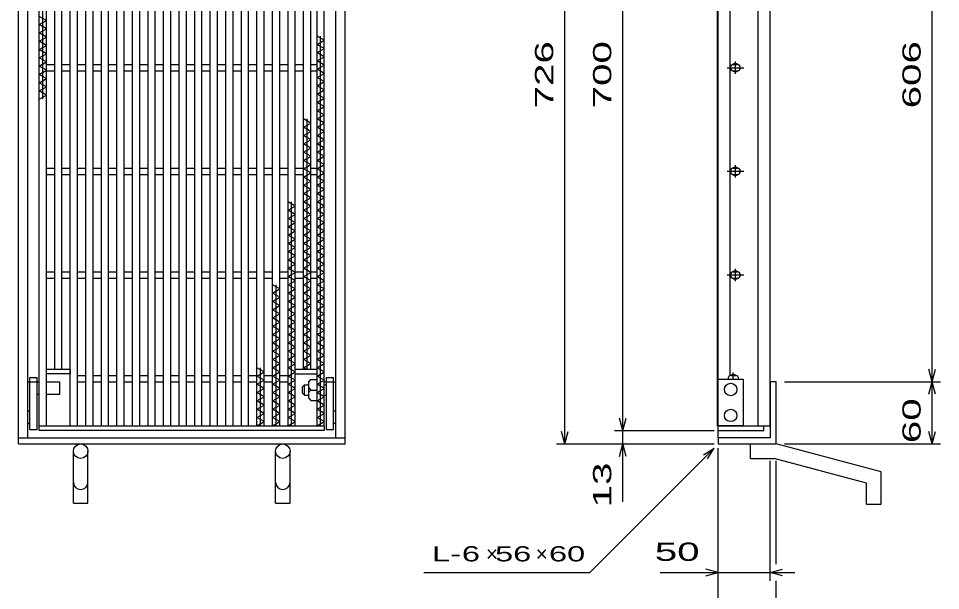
# Model space of a CAD drawing. Units: millimetres, scale not verified. Extents: x -1456 to 1389, y -1026 to 839.
# Drawn here: x -838 to 51, y -386 to 166 of the extents above; entities that cross this region are included whole.
import ezdxf
from ezdxf.enums import TextEntityAlignment as Align

# ---------------------------------------------------------------- set-up
doc = ezdxf.new("R2010")
doc.units = ezdxf.units.MM
doc.header["$LTSCALE"] = 8
for name, color, linetype, lineweight in [('16', 3, 'Continuous', 25), ('19', 6, 'Continuous', 25), ('22', 4, 'Continuous', 25)]:
    doc.layers.add(name, color=color, linetype=linetype, lineweight=lineweight)
doc.styles.add('ベクトル', font='')
doc.styles.get('ベクトル').set_extended_font_data('ベクトル')

msp = doc.modelspace()

# ---------------------------------------------------------------- linework, layer by layer
at = {"layer": '16'}
for p, q in [((-818, -227), (-818, 464)), ((-814.5, 88), (-814.5, 464)), ((-811, -227), (-811, 464)), ((-803, -172.5), (-803, 464)), ((-796, -172.5), (-796, 464)), ((-788, -227), (-788, 464)), ((-781, -227), (-781, 464)), ((-773, -227), (-773, 464)), ((-766, -227), (-766, 464)), ((-758, -227), (-758, 464)), ((-751, -227), (-751, 464)), ((-743, -227), (-743, 464)), ((-736, -227), (-736, 464)), ((-728, -227), (-728, 464)), ((-721, -227), (-721, 464)), ((-713, -227), (-713, 464)), ((-706, -227), (-706, 464)), ((-698, -227), (-698, 464)), ((-691, -227), (-691, 464)), ((-683, -227), (-683, 464)), ((-676, -227), (-676, 464)), ((-668, -227), (-668, 464)), ((-661, -227), (-661, 464)), ((-653, -227), (-653, 464)), ((-646, -227), (-646, 464)), ((-638, -227), (-638, 464)), ((-631, -227), (-631, 464)), ((-623, -227), (-623, 464)), ((-616, -227), (-616, 464)), ((-608, -227), (-608, 464)), ((-601, -227), (-601, 464)), ((-593, -227), (-593, 464)), ((-586, -227), (-586, 464)), ((-578, -227), (-578, 464)), ((-571, -227), (-571, 464)), ((-563, -172.5), (-563, 464)), ((-556, -172.5), (-556, 464)), ((-550, -227), (-550, 464)), ((-543, -227), (-543, 464)), ((-163.7, -227), (-163.7, 464)), ((-163, -227), (-163, 464)), ((-151.5, -178.67), (-151.5, 464)), ((-124.5, -227), (-124.5, 464)), ((-113, -227), (-113, 464)), ((-811, 164), (-818, 168)), ((-818, 160), (-811, 164)), ((-811, 156), (-818, 160)), ((-818, 152), (-811, 156)), ((-811, 148), (-818, 152)), ((-818, 144), (-811, 148)), ((-811, 140), (-818, 144)), ((-543, 145), (-550, 149)), ((-550, 141), (-543, 145)), ((-546.5, -227), (-546.5, 149)), ((-818, 136), (-811, 140)), ((-811, 132), (-818, 136)), ((-543, 137), (-550, 141)), ((-550, 133), (-543, 137)), ((-818, 128), (-811, 132)), ((-811, 124), (-818, 128)), ((-543, 129), (-550, 133)), ((-550, 125), (-543, 129)), ((-543, 121), (-550, 125)), ((-818, 120), (-811, 124)), ((-811, 116), (-818, 120)), ((-818, 112), (-811, 116)), ((-811, 121.5), (-803, 121.5)), ((-796, 121.5), (-788, 121.5)), ((-781, 121.5), (-773, 121.5)), ((-766, 121.5), (-758, 121.5)), ((-751, 121.5), (-743, 121.5)), ((-736, 121.5), (-728, 121.5)), ((-721, 121.5), (-713, 121.5)), ((-706, 121.5), (-698, 121.5)), ((-691, 121.5), (-683, 121.5)), ((-676, 121.5), (-668, 121.5)), ((-661, 121.5), (-653, 121.5)), ((-646, 121.5), (-638, 121.5)), ((-631, 121.5), (-623, 121.5)), ((-616, 121.5), (-608, 121.5)), ((-601, 121.5), (-593, 121.5)), ((-586, 121.5), (-578, 121.5)), ((-571, 121.5), (-563, 121.5)), ((-556, 121.5), (-550, 121.5)), ((-550, 117), (-543, 121)), ((-543, 113), (-550, 117)), ((-154.5, 118.5), (-138.5, 118.5)), ((-148.5, 121.5), (-144.5, 121.5)), ((-146.5, 112.5), (-146.5, 124.5)), ((-811, 108), (-818, 112)), ((-818, 104), (-811, 108)), ((-811, 115.5), (-803, 115.5)), ((-796, 115.5), (-788, 115.5)), ((-781, 115.5), (-773, 115.5)), ((-766, 115.5), (-758, 115.5)), ((-751, 115.5), (-743, 115.5)), ((-736, 115.5), (-728, 115.5)), ((-721, 115.5), (-713, 115.5)), ((-706, 115.5), (-698, 115.5)), ((-691, 115.5), (-683, 115.5)), ((-676, 115.5), (-668, 115.5)), ((-661, 115.5), (-653, 115.5)), ((-646, 115.5), (-638, 115.5)), ((-631, 115.5), (-623, 115.5)), ((-616, 115.5), (-608, 115.5)), ((-601, 115.5), (-593, 115.5)), ((-586, 115.5), (-578, 115.5)), ((-571, 115.5), (-563, 115.5)), ((-556, 115.5), (-550, 115.5)), ((-550, 109), (-543, 113)), ((-543, 105), (-550, 109)), ((-148.5, 115.5), (-144.5, 115.5)), ((-811, 100), (-818, 104)), ((-818, 96), (-811, 100)), ((-550, 101), (-543, 105)), ((-543, 97), (-550, 101)), ((-811, 92), (-818, 96)), ((-818, 88), (-811, 92)), ((-550, 93), (-543, 97)), ((-543, 89), (-550, 93)), ((-550, 85), (-543, 89)), ((-543, 81), (-550, 85)), ((-550, 77), (-543, 81)), ((-543, 73), (-550, 77)), ((-550, 69), (-543, 73)), ((-556, 65), (-563, 69)), ((-563, 61), (-556, 65)), ((-559.5, -172.5), (-559.5, 69)), ((-543, 65), (-550, 69)), ((-550, 61), (-543, 65)), ((-556, 57), (-563, 61)), ((-563, 53), (-556, 57)), ((-543, 57), (-550, 61)), ((-550, 53), (-543, 57)), ((-556, 49), (-563, 53)), ((-563, 45), (-556, 49)), ((-556, 41), (-563, 45)), ((-543, 49), (-550, 53)), ((-550, 45), (-543, 49)), ((-543, 41), (-550, 45)), ((-563, 37), (-556, 41)), ((-556, 33), (-563, 37)), ((-550, 37), (-543, 41)), ((-543, 33), (-550, 37)), ((-563, 29), (-556, 33)), ((-556, 25), (-563, 29)), ((-550, 29), (-543, 33)), ((-543, 25), (-550, 29)), ((-811, 21.5), (-803, 21.5)), ((-796, 21.5), (-788, 21.5)), ((-781, 21.5), (-773, 21.5)), ((-766, 21.5), (-758, 21.5)), ((-751, 21.5), (-743, 21.5)), ((-736, 21.5), (-728, 21.5)), ((-721, 21.5), (-713, 21.5)), ((-706, 21.5), (-698, 21.5)), ((-691, 21.5), (-683, 21.5)), ((-676, 21.5), (-668, 21.5)), ((-661, 21.5), (-653, 21.5)), ((-646, 21.5), (-638, 21.5)), ((-631, 21.5), (-623, 21.5)), ((-616, 21.5), (-608, 21.5)), ((-601, 21.5), (-593, 21.5)), ((-586, 21.5), (-578, 21.5)), ((-571, 21.5), (-563, 21.5)), ((-563, 21), (-556, 25)), ((-556, 17), (-563, 21)), ((-556, 21.5), (-550, 21.5)), ((-550, 21), (-543, 25)), ((-543, 17), (-550, 21)), ((-154.5, 18.5), (-138.5, 18.5)), ((-148.5, 21.5), (-144.5, 21.5)), ((-146.5, 12.5), (-146.5, 24.5)), ((-811, 15.5), (-803, 15.5)), ((-796, 15.5), (-788, 15.5)), ((-781, 15.5), (-773, 15.5)), ((-766, 15.5), (-758, 15.5)), ((-751, 15.5), (-743, 15.5)), ((-736, 15.5), (-728, 15.5)), ((-721, 15.5), (-713, 15.5)), ((-706, 15.5), (-698, 15.5)), ((-691, 15.5), (-683, 15.5)), ((-676, 15.5), (-668, 15.5)), ((-661, 15.5), (-653, 15.5)), ((-646, 15.5), (-638, 15.5)), ((-631, 15.5), (-623, 15.5)), ((-616, 15.5), (-608, 15.5)), ((-601, 15.5), (-593, 15.5)), ((-586, 15.5), (-578, 15.5)), ((-571, 15.5), (-563, 15.5)), ((-563, 13), (-556, 17)), ((-556, 9), (-563, 13)), ((-563, 5), (-556, 9)), ((-556, 15.5), (-550, 15.5)), ((-550, 13), (-543, 17)), ((-543, 9), (-550, 13)), ((-550, 5), (-543, 9)), ((-148.5, 15.5), (-144.5, 15.5)), ((-556, 1), (-563, 5)), ((-563, -3), (-556, 1)), ((-543, 1), (-550, 5)), ((-550, -3), (-543, 1)), ((-556, -7), (-563, -3)), ((-563, -11), (-556, -7)), ((-543, -7), (-550, -3)), ((-550, -11), (-543, -7)), ((-571, -15), (-578, -11)), ((-578, -19), (-571, -15)), ((-574.5, -227), (-574.5, -11)), ((-556, -15), (-563, -11)), ((-563, -19), (-556, -15)), ((-543, -15), (-550, -11)), ((-550, -19), (-543, -15)), ((-571, -23), (-578, -19)), ((-578, -27), (-571, -23)), ((-556, -23), (-563, -19)), ((-563, -27), (-556, -23)), ((-543, -23), (-550, -19)), ((-550, -27), (-543, -23)), ((-571, -31), (-578, -27)), ((-578, -35), (-571, -31)), ((-571, -39), (-578, -35)), ((-556, -31), (-563, -27)), ((-563, -35), (-556, -31)), ((-556, -39), (-563, -35)), ((-543, -31), (-550, -27)), ((-550, -35), (-543, -31)), ((-543, -39), (-550, -35)), ((-578, -43), (-571, -39)), ((-571, -47), (-578, -43)), ((-563, -43), (-556, -39)), ((-556, -47), (-563, -43)), ((-550, -43), (-543, -39)), ((-543, -47), (-550, -43)), ((-578, -51), (-571, -47)), ((-571, -55), (-578, -51)), ((-563, -51), (-556, -47)), ((-556, -55), (-563, -51)), ((-550, -51), (-543, -47)), ((-543, -55), (-550, -51)), ((-578, -59), (-571, -55)), ((-571, -63), (-578, -59)), ((-563, -59), (-556, -55)), ((-556, -63), (-563, -59)), ((-550, -59), (-543, -55)), ((-543, -63), (-550, -59)), ((-578, -67), (-571, -63)), ((-571, -71), (-578, -67)), ((-578, -75), (-571, -71)), ((-563, -67), (-556, -63)), ((-556, -71), (-563, -67)), ((-563, -75), (-556, -71)), ((-550, -67), (-543, -63)), ((-543, -71), (-550, -67)), ((-550, -75), (-543, -71)), ((-811, -78.5), (-803, -78.5)), ((-796, -78.5), (-788, -78.5)), ((-781, -78.5), (-773, -78.5)), ((-766, -78.5), (-758, -78.5)), ((-751, -78.5), (-743, -78.5)), ((-736, -78.5), (-728, -78.5)), ((-721, -78.5), (-713, -78.5)), ((-706, -78.5), (-698, -78.5)), ((-691, -78.5), (-683, -78.5)), ((-676, -78.5), (-668, -78.5)), ((-661, -78.5), (-653, -78.5)), ((-646, -78.5), (-638, -78.5)), ((-631, -78.5), (-623, -78.5)), ((-616, -78.5), (-608, -78.5)), ((-601, -78.5), (-593, -78.5)), ((-586, -78.5), (-578, -78.5)), ((-571, -79), (-578, -75)), ((-578, -83), (-571, -79)), ((-571, -78.5), (-563, -78.5)), ((-556, -79), (-563, -75)), ((-563, -83), (-556, -79)), ((-556, -78.5), (-550, -78.5)), ((-543, -79), (-550, -75)), ((-550, -83), (-543, -79)), ((-148.5, -78.5), (-144.5, -78.5)), ((-146.5, -87.5), (-146.5, -75.5)), ((-811, -84.5), (-803, -84.5)), ((-796, -84.5), (-788, -84.5)), ((-781, -84.5), (-773, -84.5)), ((-766, -84.5), (-758, -84.5)), ((-751, -84.5), (-743, -84.5)), ((-736, -84.5), (-728, -84.5)), ((-721, -84.5), (-713, -84.5)), ((-706, -84.5), (-698, -84.5)), ((-691, -84.5), (-683, -84.5)), ((-676, -84.5), (-668, -84.5)), ((-661, -84.5), (-653, -84.5)), ((-646, -84.5), (-638, -84.5)), ((-631, -84.5), (-623, -84.5)), ((-616, -84.5), (-608, -84.5)), ((-601, -84.5), (-593, -84.5)), ((-586, -84.5), (-578, -84.5)), ((-571, -87), (-578, -83)), ((-578, -91), (-571, -87)), ((-571, -84.5), (-563, -84.5)), ((-556, -87), (-563, -83)), ((-563, -91), (-556, -87)), ((-556, -84.5), (-550, -84.5)), ((-543, -87), (-550, -83)), ((-550, -91), (-543, -87)), ((-154.5, -81.5), (-138.5, -81.5)), ((-148.5, -84.5), (-144.5, -84.5)), ((-586, -95), (-593, -91)), ((-593, -99), (-586, -95)), ((-589.5, -227), (-589.5, -91)), ((-571, -95), (-578, -91)), ((-578, -99), (-571, -95)), ((-556, -95), (-563, -91)), ((-563, -99), (-556, -95)), ((-543, -95), (-550, -91)), ((-550, -99), (-543, -95)), ((-586, -103), (-593, -99)), ((-593, -107), (-586, -103)), ((-571, -103), (-578, -99)), ((-578, -107), (-571, -103)), ((-556, -103), (-563, -99)), ((-563, -107), (-556, -103)), ((-543, -103), (-550, -99)), ((-550, -107), (-543, -103)), ((-586, -111), (-593, -107)), ((-593, -115), (-586, -111)), ((-586, -119), (-593, -115)), ((-571, -111), (-578, -107)), ((-578, -115), (-571, -111)), ((-571, -119), (-578, -115)), ((-556, -111), (-563, -107)), ((-563, -115), (-556, -111)), ((-556, -119), (-563, -115)), ((-543, -111), (-550, -107)), ((-550, -115), (-543, -111)), ((-543, -119), (-550, -115)), ((-593, -123), (-586, -119)), ((-586, -127), (-593, -123)), ((-578, -123), (-571, -119)), ((-571, -127), (-578, -123)), ((-563, -123), (-556, -119)), ((-556, -127), (-563, -123)), ((-550, -123), (-543, -119)), ((-543, -127), (-550, -123)), ((-593, -131), (-586, -127)), ((-586, -135), (-593, -131)), ((-578, -131), (-571, -127)), ((-571, -135), (-578, -131)), ((-563, -131), (-556, -127)), ((-556, -135), (-563, -131)), ((-550, -131), (-543, -127)), ((-543, -135), (-550, -131)), ((-593, -139), (-586, -135)), ((-586, -143), (-593, -139)), ((-578, -139), (-571, -135)), ((-571, -143), (-578, -139)), ((-563, -139), (-556, -135)), ((-556, -143), (-563, -139)), ((-550, -139), (-543, -135)), ((-543, -143), (-550, -139)), ((-593, -147), (-586, -143)), ((-586, -151), (-593, -147)), ((-593, -155), (-586, -151)), ((-578, -147), (-571, -143)), ((-571, -151), (-578, -147)), ((-578, -155), (-571, -151)), ((-563, -147), (-556, -143)), ((-556, -151), (-563, -147)), ((-563, -155), (-556, -151)), ((-550, -147), (-543, -143)), ((-543, -151), (-550, -147)), ((-550, -155), (-543, -151)), ((-586, -159), (-593, -155)), ((-593, -163), (-586, -159)), ((-571, -159), (-578, -155)), ((-578, -163), (-571, -159)), ((-556, -159), (-563, -155)), ((-563, -163), (-556, -159)), ((-543, -159), (-550, -155)), ((-550, -163), (-543, -159)), ((-586, -167), (-593, -163)), ((-593, -171), (-586, -167)), ((-571, -167), (-578, -163)), ((-578, -171), (-571, -167)), ((-556, -167), (-563, -163)), ((-563, -171), (-556, -167)), ((-543, -167), (-550, -163)), ((-550, -171), (-543, -167)), ((-811, -172.5), (-788, -172.5)), ((-811, -177), (-811, -172.5)), ((-788, -177), (-811, -177)), ((-788, -172.5), (-788, -177)), ((-601, -175), (-608, -171)), ((-608, -179), (-601, -175)), ((-604.5, -227), (-604.5, -171)), ((-586, -175), (-593, -171)), ((-593, -179), (-586, -175)), ((-571, -175), (-578, -171)), ((-578, -179), (-571, -175)), ((-571, -172.5), (-550, -172.5)), ((-571, -177), (-571, -172.5)), ((-571, -177), (-550, -177)), ((-560.38, -172.5), (-563, -171)), ((-543, -175), (-550, -171)), ((-550, -177), (-550, -172.5)), ((-550, -179), (-543, -175)), ((-148.5, -182), (-148.5, -175.5)), ((-781, -178.5), (-773, -178.5)), ((-781, -184.5), (-773, -184.5)), ((-766, -178.5), (-758, -178.5)), ((-766, -184.5), (-758, -184.5)), ((-751, -178.5), (-743, -178.5)), ((-751, -184.5), (-743, -184.5)), ((-736, -178.5), (-728, -178.5)), ((-736, -184.5), (-728, -184.5)), ((-721, -178.5), (-713, -178.5)), ((-721, -184.5), (-713, -184.5)), ((-706, -178.5), (-698, -178.5)), ((-706, -184.5), (-698, -184.5)), ((-691, -178.5), (-683, -178.5)), ((-691, -184.5), (-683, -184.5)), ((-676, -178.5), (-668, -178.5)), ((-676, -184.5), (-668, -184.5)), ((-661, -178.5), (-653, -178.5)), ((-661, -184.5), (-653, -184.5)), ((-646, -178.5), (-638, -178.5)), ((-646, -184.5), (-638, -184.5)), ((-631, -178.5), (-623, -178.5)), ((-631, -184.5), (-623, -184.5)), ((-616, -178.5), (-608, -178.5)), ((-616, -184.5), (-608, -184.5)), ((-601, -183), (-608, -179)), ((-608, -187), (-601, -183)), ((-601, -178.5), (-593, -178.5)), ((-601, -184.5), (-593, -184.5)), ((-586, -183), (-593, -179)), ((-593, -187), (-586, -183)), ((-586, -178.5), (-578, -178.5)), ((-586, -184.5), (-578, -184.5)), ((-571, -183), (-578, -179)), ((-578, -187), (-571, -183)), ((-543, -183), (-550, -179)), ((-550, -187), (-543, -183)), ((-163, -227), (-163, -182)), ((-163, -182), (-139, -182)), ((-150.5, -178.5), (-146.5, -178.5)), ((-139, -182), (-139, -227)), ((-601, -191), (-608, -187)), ((-608, -195), (-601, -191)), ((-601, -199), (-608, -195)), ((-586, -191), (-593, -187)), ((-593, -195), (-586, -191)), ((-586, -199), (-593, -195)), ((-571, -191), (-578, -187)), ((-578, -195), (-571, -191)), ((-571, -199), (-578, -195)), ((-543, -191), (-550, -187)), ((-550, -195), (-543, -191)), ((-543, -199), (-550, -195)), ((-608, -203), (-601, -199)), ((-601, -207), (-608, -203)), ((-593, -203), (-586, -199)), ((-586, -207), (-593, -203)), ((-578, -203), (-571, -199)), ((-571, -207), (-578, -203)), ((-550, -203), (-543, -199)), ((-543, -207), (-550, -203)), ((-608, -211), (-601, -207)), ((-601, -215), (-608, -211)), ((-593, -211), (-586, -207)), ((-586, -215), (-593, -211)), ((-578, -211), (-571, -207)), ((-571, -215), (-578, -211)), ((-550, -211), (-543, -207)), ((-543, -215), (-550, -211)), ((-608, -219), (-601, -215)), ((-601, -223), (-608, -219)), ((-593, -219), (-586, -215)), ((-586, -223), (-593, -219)), ((-578, -219), (-571, -215)), ((-571, -223), (-578, -219)), ((-550, -219), (-543, -215)), ((-543, -223), (-550, -219)), ((-818, -227), (-543, -227)), ((-818, -231.5), (-818, -227)), ((-818, -227), (-811, -227)), ((-803, -227), (-796, -227)), ((-788, -227), (-781, -227)), ((-773, -227), (-766, -227)), ((-758, -227), (-751, -227)), ((-743, -227), (-736, -227)), ((-728, -227), (-721, -227)), ((-713, -227), (-706, -227)), ((-698, -227), (-691, -227)), ((-683, -227), (-676, -227)), ((-668, -227), (-661, -227)), ((-653, -227), (-646, -227)), ((-638, -227), (-631, -227)), ((-623, -227), (-616, -227)), ((-608, -227), (-601, -223)), ((-608, -227), (-601, -227)), ((-593, -227), (-586, -223)), ((-593, -227), (-586, -227)), ((-578, -227), (-571, -223)), ((-578, -227), (-571, -227)), ((-563, -227), (-556, -227)), ((-550, -227), (-543, -223)), ((-550, -227), (-543, -227)), ((-543, -227), (-543, -231.5)), ((-163.7, -227), (-163, -227)), ((-139, -227), (-163, -227)), ((-163, -227), (-119, -227)), ((-163, -231.5), (-163, -227)), ((-163, -227), (-113, -227)), ((-119, -231.5), (-119, -227)), ((-543, -231.5), (-818, -231.5)), ((-163, -231.5), (-119, -231.5))]:
    msp.add_line(p, q, dxfattribs=at)
for centre in [(-151, -192), (-151, -217)]:
    msp.add_circle(centre, 6, dxfattribs=at)
for centre, radius, start, end in [((-148.5, 118.5), 3, 90, 270), ((-146.5, 118.5), 4, 46.6, 133.4), ((-144.5, 118.5), 3, 270, 90), ((-146.5, 118.5), 4, 226.6, 313.4), ((-148.5, 18.5), 3, 90, 270), ((-146.5, 18.5), 4, 46.6, 133.4), ((-144.5, 18.5), 3, 270, 90), ((-146.5, 18.5), 4, 226.6, 313.4), ((-148.5, -81.5), 3, 90, 270), ((-146.5, -81.5), 4, 46.6, 133.4), ((-144.5, -81.5), 3, 270, 90), ((-146.5, -81.5), 4, 226.6, 313.4), ((-148.5, -181.5), 4, 46.6, 133.4), ((-150.5, -181.5), 3, 90, 189.59407), ((-146.5, -181.5), 3, 350.40593, 90)]:
    msp.add_arc(centre, radius, start, end, dxfattribs=at)
at = {"layer": '19'}
for p, q in [((-838, -244.5), (-838, 481.5)), ((-523, -244.5), (-523, 481.5)), ((-829, -238.5), (-829, 475.5)), ((-532, -238.5), (-532, 475.5)), ((-829, -184.5), (-818, -184.5)), ((-827, -180.5), (-820, -180.5)), ((-827, -230.5), (-827, -180.5)), ((-820, -230.5), (-820, -180.5)), ((-820, -184.5), (-818, -184.5)), ((-811, -184.5), (-798, -184.5)), ((-798, -196.5), (-798, -184.5)), ((-558, -184.5), (-556, -182.5)), ((-558, -200.5), (-558, -184.5)), ((-556, -182.5), (-550, -182.5)), ((-550, -202.5), (-550, -182.5)), ((-543, -184.5), (-532, -184.5)), ((-541, -230.5), (-541, -180.5)), ((-541, -180.5), (-534, -180.5)), ((-534, -230.5), (-534, -180.5)), ((-107, -184.5), (-113, -184.5)), ((-113, -184.5), (-113, -238.5)), ((-107, -244.5), (-107, -184.5)), ((-564, -189.5), (-562, -187.5)), ((-564, -195.5), (-564, -189.5)), ((-564, -195.5), (-562, -197.5)), ((-562, -187.5), (-558, -187.5)), ((-562, -197.5), (-562, -187.5)), ((-558, -190.5), (-556, -192.5)), ((-558, -194.5), (-556, -192.5)), ((-556, -192.5), (-550, -192.5)), ((-543, -187.5), (-541, -187.5)), ((-820, -196.5), (-818, -196.5)), ((-811, -196.5), (-798, -196.5)), ((-562, -197.5), (-558, -197.5)), ((-558, -200.5), (-556, -202.5)), ((-556, -202.5), (-550, -202.5)), ((-543, -197.5), (-541, -197.5)), ((-829, -212.5), (-827, -212.5)), ((-534, -212.5), (-532, -212.5)), ((-829, -224.5), (-827, -224.5)), ((-827, -230.5), (-820, -230.5)), ((-541, -230.5), (-534, -230.5)), ((-534, -224.5), (-532, -224.5)), ((-163, -238.5), (-163, -225.5)), ((-838, -238.5), (-523, -238.5)), ((-163, -238.5), (-163, -244.5)), ((-113, -238.5), (-163, -238.5)), ((-838, -244.5), (-523, -244.5)), ((-163, -244.5), (-107, -244.5)), ((-132, -244.5), (-107, -244.5)), ((-132, -258.5), (-132, -244.5)), ((-6, -271.5), (-107, -244.5)), ((-785, -301.5), (-785, -251.5)), ((-771, -301.5), (-771, -251.5)), ((-590, -301.5), (-590, -251.5)), ((-576, -301.5), (-576, -251.5)), ((-132, -258.5), (-109, -258.5)), ((-20, -282.5), (-109, -258.5)), ((-6, -302.5), (-6, -271.5)), ((-20, -302.5), (-20, -282.5)), ((-785, -301.5), (-771, -301.5)), ((-590, -301.5), (-576, -301.5)), ((-20, -302.5), (-6, -302.5))]:
    msp.add_line(p, q, dxfattribs=at)
for centre in [(-778, -251.5), (-583, -251.5)]:
    msp.add_circle(centre, 7, dxfattribs=at)
for centre in [(-778, -281.5), (-583, -281.5)]:
    msp.add_arc(centre, 7, 180, 0, dxfattribs=at)
at = {"layer": '22'}
for p, q in [((-311, -244.5), (-311, 481.5)), ((-255, -231.5), (-255, 468.5)), ((43.4, -184.5), (43.4, 421.5)), ((43.4, -184.5), (40.2, -172.5)), ((43.4, -184.5), (46.6, -172.5)), ((-99, -184.5), (51.4, -184.5)), ((40.2, -196.5), (43.4, -184.5)), ((46.6, -196.5), (43.4, -184.5)), ((43.4, -244.5), (43.4, -184.5)), ((-255, -231.5), (-258.2, -219.5)), ((-255, -231.5), (-251.8, -219.5)), ((-311, -244.5), (-314.2, -232.5)), ((-311, -244.5), (-307.8, -232.5)), ((-263, -231.5), (-167, -231.5)), ((-255, -244.5), (-255, -231.5)), ((43.4, -244.5), (40.2, -232.5)), ((43.4, -244.5), (46.6, -232.5)), ((-319, -244.5), (-167, -244.5)), ((-287, -368.5), (-167, -248.5)), ((-263, -244.5), (-167, -244.5)), ((-258.2, -256.5), (-255, -244.5)), ((-251.8, -256.5), (-255, -244.5)), ((-255, -300.5), (-255, -244.5)), ((-177.4, -254.9), (-167, -248.5)), ((-173.4, -258.9), (-167, -248.5)), ((-163, -376.5), (-163, -248.5)), ((-163, -432.5), (-163, -248.5)), ((-99, -244.5), (51.4, -244.5)), ((-113, -376.5), (-113, -260.7)), ((-107, -360.5), (-107, -260.7)), ((-447, -368.5), (-287, -368.5)), ((-219, -368.5), (-163, -368.5)), ((-163, -368.5), (-175, -365.3)), ((-175, -371.7), (-163, -368.5)), ((-163, -368.5), (-113, -368.5)), ((-113, -368.5), (-101, -365.3)), ((-101, -371.7), (-113, -368.5)), ((-113, -368.5), (-89, -368.5)), ((-107, -432.5), (-107, -376.5))]:
    msp.add_line(p, q, dxfattribs=at)

# ---------------------------------------------------------------- texts
at = {"layer": '22', "color": 2, "style": 'ベクトル', "width": 1.65}
for s, p in [(' 726 ', (-331, 68.5)), (' 700 ', (-275, 68.5)), (' 606 ', (23.4, 68.5)), (' 60 ', (23.4, -254.5)), (' 13 ', (-275, -316.5))]:
    msp.add_text(s, height=17.6, rotation=90, dxfattribs=at).set_placement(p, align=Align.MIDDLE_LEFT)
at = {"layer": '22', "color": 2, "style": 'ベクトル'}
for s, height, width, p in [('L-', 14.66, 1.6, (-439, -350.5)), (' 6 ', 14.66, 1.6, (-419, -350.5)), (' 56 ', 14.66, 1.6, (-387, -350.5)), (' 60 ', 14.66, 1.6, (-335, -350.5)), (' 50 ', 17.6, 1.65, (-235, -348.5))]:
    msp.add_text(s, height=height, dxfattribs=dict(at, width=width)).set_placement(p, align=Align.MIDDLE_LEFT)
for p in [(-387, -350.5), (-339, -350.5)]:
    msp.add_text('×', height=14.66, dxfattribs=at).set_placement(p, align=Align.MIDDLE_LEFT)

doc.saveas('drawing.dxf')
